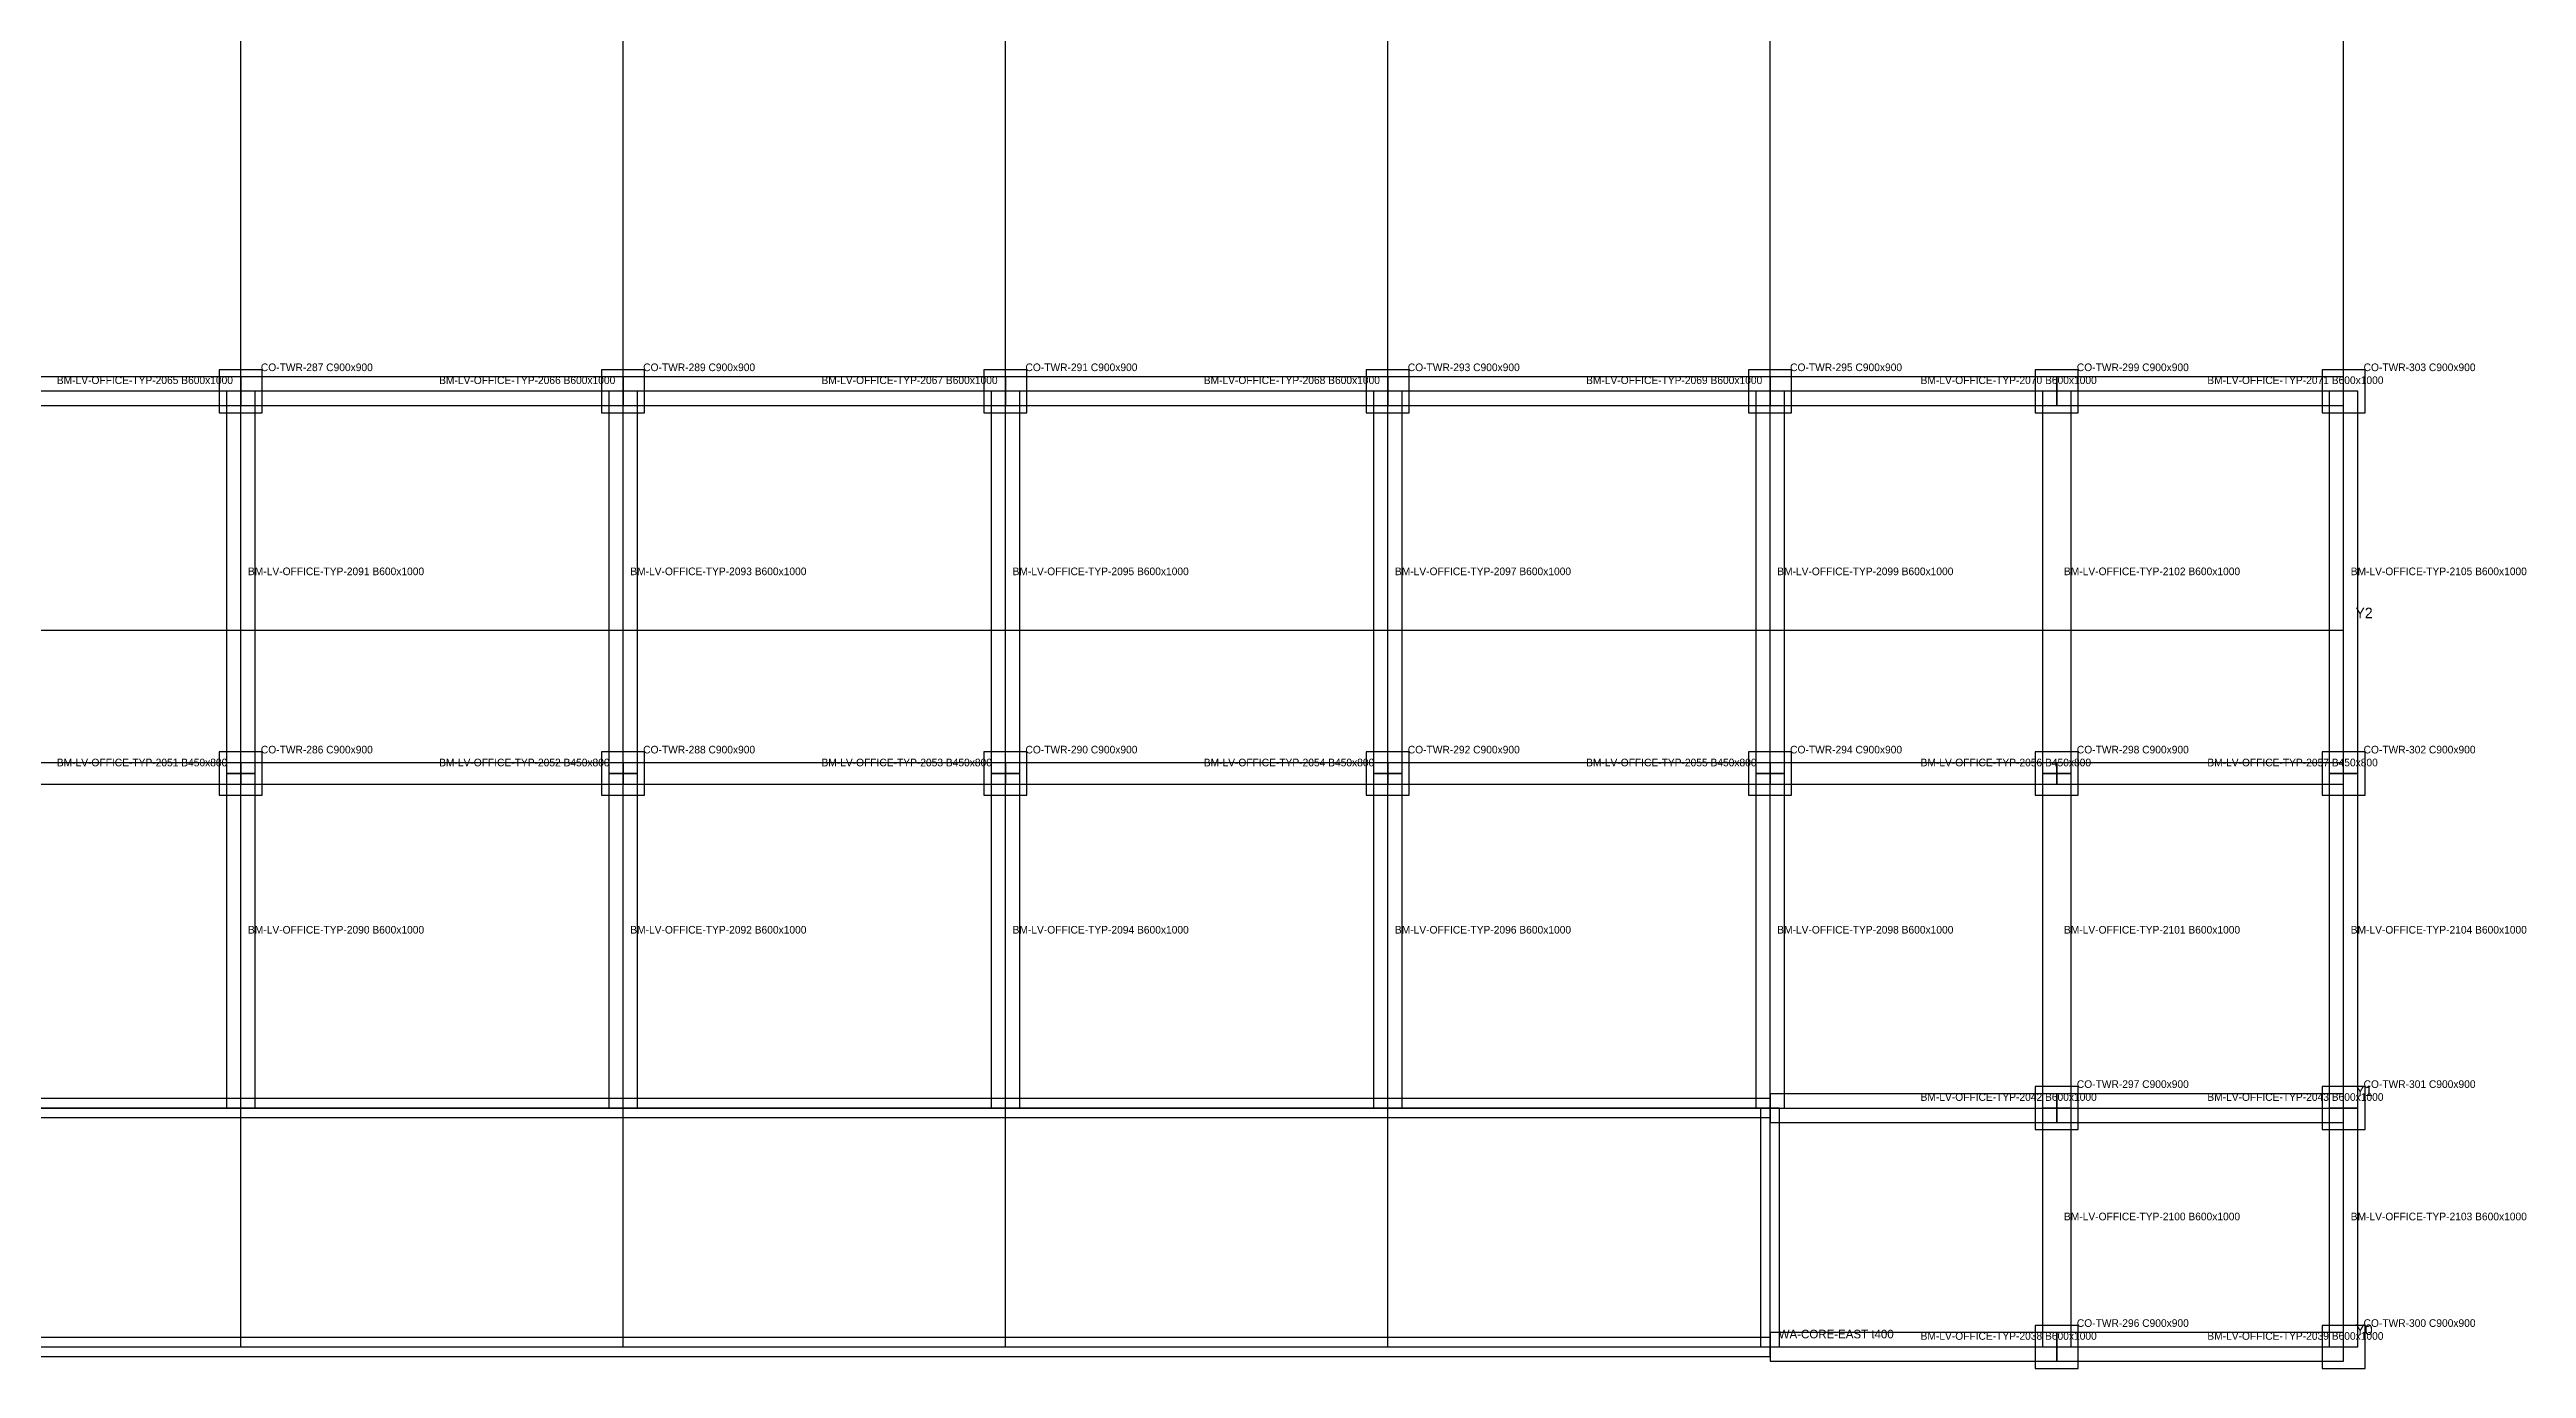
# Model space of a CAD drawing. Header units: millimetres. Extents: x -600 to 227101, y -254450 to 109948.
# Drawn here: x 55998 to 107828, y -254450 to -226851 of the extents above; entities that cross this region are included whole.
import ezdxf

# ---------------------------------------------------------------- set-up
doc = ezdxf.new("R2010")
doc.units = ezdxf.units.MM
for name, color, linetype in [('LV-OFFICE-TYP_BEAM', 5, 'Continuous'), ('LV-OFFICE-TYP_BOUNDARY', 6, 'Continuous'), ('LV-OFFICE-TYP_COLUMN', 1, 'Continuous'), ('LV-OFFICE-TYP_CORE_ZONE', 30, 'Continuous'), ('LV-OFFICE-TYP_GRID', 8, 'Continuous'), ('LV-OFFICE-TYP_KEEP_OUT', 4, 'Continuous'), ('LV-OFFICE-TYP_SLAB', 7, 'Continuous'), ('LV-OFFICE-TYP_WALL', 3, 'Continuous'), ('TEXT', 7, 'Continuous')]:
    doc.layers.add(name, color=color, linetype=linetype)

msp = doc.modelspace()

# ---------------------------------------------------------------- linework, layer by layer
at = {"layer": 'LV-OFFICE-TYP_BEAM'}
for points in [[(52000, -233700), (52000, -234300), (60000, -234300), (60000, -233700), (52000, -233700)], [(60000, -233700), (60000, -234300), (68000, -234300), (68000, -233700), (60000, -233700)], [(68000, -233700), (68000, -234300), (76000, -234300), (76000, -233700), (68000, -233700)], [(76000, -233700), (76000, -234300), (84000, -234300), (84000, -233700), (76000, -233700)], [(84000, -233700), (84000, -234300), (92000, -234300), (92000, -233700), (84000, -233700)], [(92000, -233700), (92000, -234300), (98000, -234300), (98000, -233700), (92000, -233700)], [(98000, -233700), (98000, -234300), (104000, -234300), (104000, -233700), (98000, -233700)], [(59700, -242000), (60300, -242000), (60300, -234000), (59700, -234000), (59700, -242000)], [(67700, -242000), (68300, -242000), (68300, -234000), (67700, -234000), (67700, -242000)], [(75700, -242000), (76300, -242000), (76300, -234000), (75700, -234000), (75700, -242000)], [(83700, -242000), (84300, -242000), (84300, -234000), (83700, -234000), (83700, -242000)], [(91700, -242000), (92300, -242000), (92300, -234000), (91700, -234000), (91700, -242000)], [(97700, -242000), (98300, -242000), (98300, -234000), (97700, -234000), (97700, -242000)], [(103700, -242000), (104300, -242000), (104300, -234000), (103700, -234000), (103700, -242000)], [(52000, -241775), (52000, -242225), (60000, -242225), (60000, -241775), (52000, -241775)], [(59700, -249000), (60300, -249000), (60300, -242000), (59700, -242000), (59700, -249000)], [(60000, -241775), (60000, -242225), (68000, -242225), (68000, -241775), (60000, -241775)], [(67700, -249000), (68300, -249000), (68300, -242000), (67700, -242000), (67700, -249000)], [(68000, -241775), (68000, -242225), (76000, -242225), (76000, -241775), (68000, -241775)], [(75700, -249000), (76300, -249000), (76300, -242000), (75700, -242000), (75700, -249000)], [(76000, -241775), (76000, -242225), (84000, -242225), (84000, -241775), (76000, -241775)], [(83700, -249000), (84300, -249000), (84300, -242000), (83700, -242000), (83700, -249000)], [(84000, -241775), (84000, -242225), (92000, -242225), (92000, -241775), (84000, -241775)], [(91700, -249000), (92300, -249000), (92300, -242000), (91700, -242000), (91700, -249000)], [(92000, -241775), (92000, -242225), (98000, -242225), (98000, -241775), (92000, -241775)], [(97700, -249000), (98300, -249000), (98300, -242000), (97700, -242000), (97700, -249000)], [(98000, -241775), (98000, -242225), (104000, -242225), (104000, -241775), (98000, -241775)], [(103700, -249000), (104300, -249000), (104300, -242000), (103700, -242000), (103700, -249000)], [(92000, -248700), (92000, -249300), (98000, -249300), (98000, -248700), (92000, -248700)], [(98000, -248700), (98000, -249300), (104000, -249300), (104000, -248700), (98000, -248700)], [(97700, -254000), (98300, -254000), (98300, -249000), (97700, -249000), (97700, -254000)], [(103700, -254000), (104300, -254000), (104300, -249000), (103700, -249000), (103700, -254000)], [(92000, -253700), (92000, -254300), (98000, -254300), (98000, -253700), (92000, -253700)], [(98000, -253700), (98000, -254300), (104000, -254300), (104000, -253700), (98000, -253700)]]:
    msp.add_lwpolyline(points, close=True, dxfattribs=at)
at = {"layer": 'LV-OFFICE-TYP_BOUNDARY'}
msp.add_lwpolyline([(0, -254000), (104000, -254000), (104000, -234000), (0, -234000), (0, -254000)], close=True, dxfattribs=at)
at = {"layer": 'LV-OFFICE-TYP_COLUMN'}
for points in [[(59550, -234450), (60450, -234450), (60450, -233550), (59550, -233550), (59550, -234450)], [(67550, -234450), (68450, -234450), (68450, -233550), (67550, -233550), (67550, -234450)], [(75550, -234450), (76450, -234450), (76450, -233550), (75550, -233550), (75550, -234450)], [(83550, -234450), (84450, -234450), (84450, -233550), (83550, -233550), (83550, -234450)], [(91550, -234450), (92450, -234450), (92450, -233550), (91550, -233550), (91550, -234450)], [(97550, -234450), (98450, -234450), (98450, -233550), (97550, -233550), (97550, -234450)], [(103550, -234450), (104450, -234450), (104450, -233550), (103550, -233550), (103550, -234450)], [(59550, -242450), (60450, -242450), (60450, -241550), (59550, -241550), (59550, -242450)], [(67550, -242450), (68450, -242450), (68450, -241550), (67550, -241550), (67550, -242450)], [(75550, -242450), (76450, -242450), (76450, -241550), (75550, -241550), (75550, -242450)], [(83550, -242450), (84450, -242450), (84450, -241550), (83550, -241550), (83550, -242450)], [(91550, -242450), (92450, -242450), (92450, -241550), (91550, -241550), (91550, -242450)], [(97550, -242450), (98450, -242450), (98450, -241550), (97550, -241550), (97550, -242450)], [(103550, -242450), (104450, -242450), (104450, -241550), (103550, -241550), (103550, -242450)], [(97550, -249450), (98450, -249450), (98450, -248550), (97550, -248550), (97550, -249450)], [(103550, -249450), (104450, -249450), (104450, -248550), (103550, -248550), (103550, -249450)], [(97550, -254450), (98450, -254450), (98450, -253550), (97550, -253550), (97550, -254450)], [(103550, -254450), (104450, -254450), (104450, -253550), (103550, -253550), (103550, -254450)]]:
    msp.add_lwpolyline(points, close=True, dxfattribs=at)
at = {"layer": 'LV-OFFICE-TYP_CORE_ZONE'}
msp.add_lwpolyline([(12000, -254000), (92000, -254000), (92000, -249000), (12000, -249000), (12000, -254000)], close=True, dxfattribs=at)
at = {"layer": 'LV-OFFICE-TYP_GRID'}
for points in [[(60000, -254000), (60000, -152000)], [(68000, -254000), (68000, -152000)], [(76000, -254000), (76000, -152000)], [(84000, -254000), (84000, -152000)], [(92000, -254000), (92000, -152000)], [(104000, -254000), (104000, -152000)], [(0, -239000), (104000, -239000)], [(0, -249000), (104000, -249000)], [(0, -254000), (104000, -254000)]]:
    msp.add_lwpolyline(points, dxfattribs=at)
at = {"layer": 'LV-OFFICE-TYP_KEEP_OUT'}
msp.add_lwpolyline([(0, -249000), (104000, -249000), (104000, -234000), (0, -234000), (0, -249000)], close=True, dxfattribs=at)
at = {"layer": 'LV-OFFICE-TYP_SLAB'}
msp.add_lwpolyline([(0, -254000), (104000, -254000), (104000, -234000), (0, -234000), (0, -254000)], close=True, dxfattribs=at)
at = {"layer": 'LV-OFFICE-TYP_WALL'}
for points in [[(12000, -248800), (12000, -249200), (92000, -249200), (92000, -248800), (12000, -248800)], [(91800, -254000), (92200, -254000), (92200, -249000), (91800, -249000), (91800, -254000)], [(12000, -253800), (12000, -254200), (92000, -254200), (92000, -253800), (12000, -253800)]]:
    msp.add_lwpolyline(points, close=True, dxfattribs=at)

# ---------------------------------------------------------------- texts
at = {"layer": 'TEXT'}
for s, height, p in [('BM-LV-OFFICE-TYP-2065 B600x1000', 160, (56150, -233850)), ('CO-TWR-287 C900x900', 160, (60420, -233580)), ('BM-LV-OFFICE-TYP-2066 B600x1000', 160, (64150, -233850)), ('CO-TWR-289 C900x900', 160, (68420, -233580)), ('BM-LV-OFFICE-TYP-2067 B600x1000', 160, (72150, -233850)), ('CO-TWR-291 C900x900', 160, (76420, -233580)), ('BM-LV-OFFICE-TYP-2068 B600x1000', 160, (80150, -233850)), ('CO-TWR-293 C900x900', 160, (84420, -233580)), ('BM-LV-OFFICE-TYP-2069 B600x1000', 160, (88150, -233850)), ('CO-TWR-295 C900x900', 160, (92420, -233580)), ('BM-LV-OFFICE-TYP-2070 B600x1000', 160, (95150, -233850)), ('CO-TWR-299 C900x900', 160, (98420, -233580)), ('BM-LV-OFFICE-TYP-2071 B600x1000', 160, (101150, -233850)), ('CO-TWR-303 C900x900', 160, (104420, -233580)), ('BM-LV-OFFICE-TYP-2091 B600x1000', 160, (60150, -237850)), ('BM-LV-OFFICE-TYP-2093 B600x1000', 160, (68150, -237850)), ('BM-LV-OFFICE-TYP-2095 B600x1000', 160, (76150, -237850)), ('BM-LV-OFFICE-TYP-2097 B600x1000', 160, (84150, -237850)), ('BM-LV-OFFICE-TYP-2099 B600x1000', 160, (92150, -237850)), ('BM-LV-OFFICE-TYP-2102 B600x1000', 160, (98150, -237850)), ('BM-LV-OFFICE-TYP-2105 B600x1000', 160, (104150, -237850)), ('Y2', 220, (104250, -238750)), ('CO-TWR-286 C900x900', 160, (60420, -241580)), ('CO-TWR-288 C900x900', 160, (68420, -241580)), ('CO-TWR-290 C900x900', 160, (76420, -241580)), ('CO-TWR-292 C900x900', 160, (84420, -241580)), ('CO-TWR-294 C900x900', 160, (92420, -241580)), ('CO-TWR-298 C900x900', 160, (98420, -241580)), ('CO-TWR-302 C900x900', 160, (104420, -241580)), ('BM-LV-OFFICE-TYP-2051 B450x800', 160, (56150, -241850)), ('BM-LV-OFFICE-TYP-2052 B450x800', 160, (64150, -241850)), ('BM-LV-OFFICE-TYP-2053 B450x800', 160, (72150, -241850)), ('BM-LV-OFFICE-TYP-2054 B450x800', 160, (80150, -241850)), ('BM-LV-OFFICE-TYP-2055 B450x800', 160, (88150, -241850)), ('BM-LV-OFFICE-TYP-2056 B450x800', 160, (95150, -241850)), ('BM-LV-OFFICE-TYP-2057 B450x800', 160, (101150, -241850)), ('BM-LV-OFFICE-TYP-2090 B600x1000', 160, (60150, -245350)), ('BM-LV-OFFICE-TYP-2092 B600x1000', 160, (68150, -245350)), ('BM-LV-OFFICE-TYP-2094 B600x1000', 160, (76150, -245350)), ('BM-LV-OFFICE-TYP-2096 B600x1000', 160, (84150, -245350)), ('BM-LV-OFFICE-TYP-2098 B600x1000', 160, (92150, -245350)), ('BM-LV-OFFICE-TYP-2101 B600x1000', 160, (98150, -245350)), ('BM-LV-OFFICE-TYP-2104 B600x1000', 160, (104150, -245350)), ('BM-LV-OFFICE-TYP-2042 B600x1000', 160, (95150, -248850)), ('CO-TWR-297 C900x900', 160, (98420, -248580)), ('BM-LV-OFFICE-TYP-2043 B600x1000', 160, (101150, -248850)), ('Y1', 220, (104250, -248750)), ('CO-TWR-301 C900x900', 160, (104420, -248580)), ('BM-LV-OFFICE-TYP-2100 B600x1000', 160, (98150, -251350)), ('BM-LV-OFFICE-TYP-2103 B600x1000', 160, (104150, -251350)), ('CO-TWR-296 C900x900', 160, (98420, -253580)), ('CO-TWR-300 C900x900', 160, (104420, -253580)), ('WA-CORE-EAST t400', 180, (92180, -253820)), ('BM-LV-OFFICE-TYP-2038 B600x1000', 160, (95150, -253850)), ('BM-LV-OFFICE-TYP-2039 B600x1000', 160, (101150, -253850)), ('Y0', 220, (104250, -253750))]:
    msp.add_text(s, height=height, dxfattribs=at).set_placement(p)

doc.saveas('drawing.dxf')
